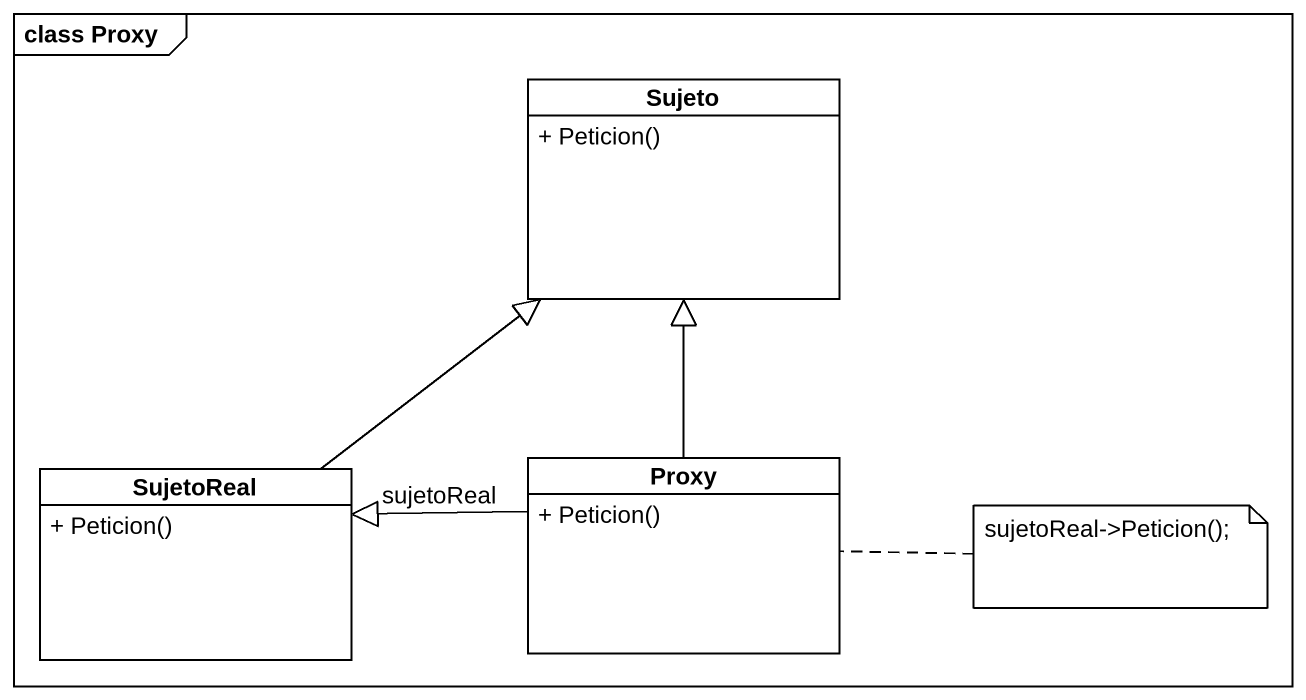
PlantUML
@startuml
mainframe class Proxy
hide circle
hide empty members
skinparam classAttributeIconSize 0
class Sujeto {
  + Peticion()
}
class SujetoReal {
  + Peticion()
}
class Proxy {
  + Peticion()
}
SujetoReal -up-|> Sujeto
Proxy -up-|> Sujeto
Proxy -left-|> SujetoReal : sujetoReal
note right of Proxy : sujetoReal->Peticion();
@enduml
